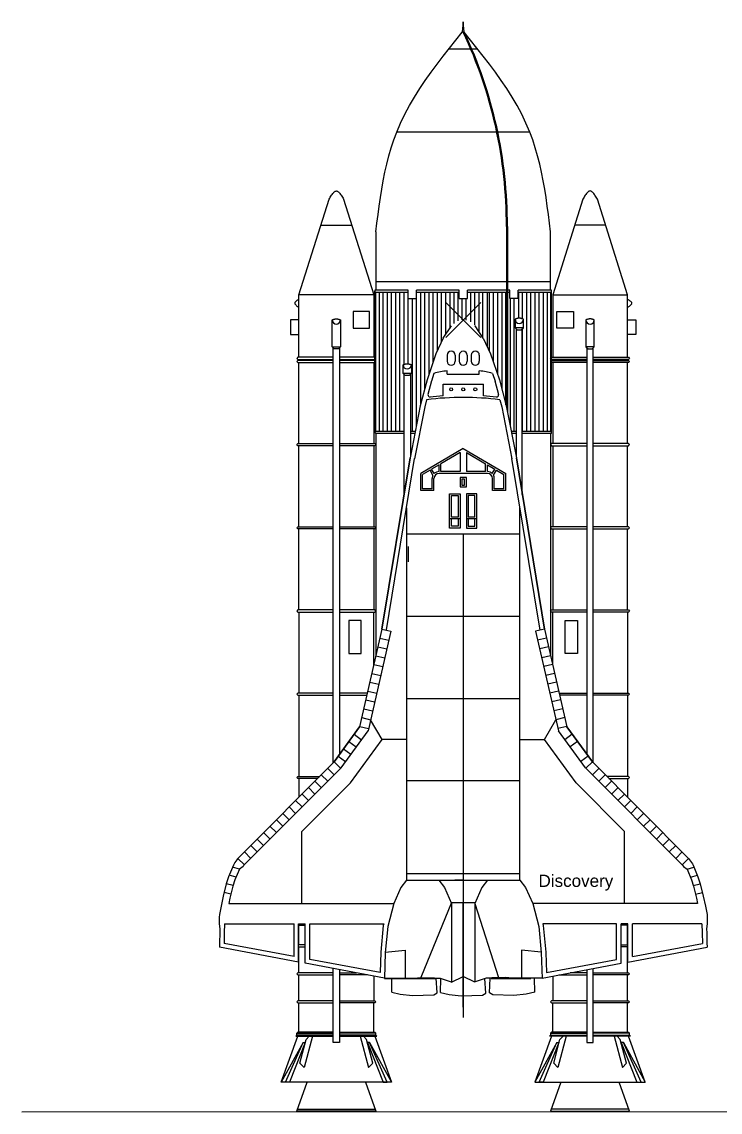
# Model space of a CAD drawing. Extents: x 5596.6 to 5670.8, y 13498 to 13560.2.
# Drawn here: x 5596.6 to 5636.5, y 13498 to 13560.2 of the extents above; entities that cross this region are included whole.
import ezdxf

# ---------------------------------------------------------------- set-up
doc = ezdxf.new("R2010")
doc.units = 0
doc.header["$PDMODE"] = 3
doc.layers.get('0').update_dxf_attribs({"linetype": 'CONTINUOUS'})
doc.layers.add('LAYER1', color=40, linetype='CONTINUOUS')
doc.styles.get("Standard").update_dxf_attribs({"font": 'Arial'})

# ---------------------------------------------------------------- blocks, each defined once
blk = doc.blocks.new('TRASBORDADOR_PLANTA')
at = {"layer": 'LAYER1', "color": 7, "linetype": 'Continuous'}
for p, q in [((-80.999, 79.767), (-80.999, 69.618)), ((-80.942, 79.555), (-80.942, 69.325)), ((-88.186, 76.528), (-80.999, 76.528)), ((-80.942, 76.528), (-78.565, 76.528)), ((-86.408, 76.056), (-88.243, 76.056)), ((-86.408, 75.584), (-86.408, 76.056)), ((-83.607, 76.056), (-85.945, 76.056)), ((-85.945, 75.584), (-85.945, 76.056)), ((-83.607, 75.584), (-83.607, 76.056)), ((-80.999, 76.056), (-83.144, 76.056)), ((-83.144, 75.584), (-83.144, 76.056)), ((-80.806, 76.056), (-80.942, 76.056)), ((-80.806, 75.584), (-80.806, 76.056)), ((-78.508, 76.056), (-80.343, 76.056)), ((-80.343, 75.584), (-80.343, 76.056)), ((-78.508, 68.153), (-78.508, 76.056)), ((-86.408, 75.584), (-85.945, 75.584)), ((-83.607, 75.584), (-83.144, 75.584)), ((-80.343, 75.584), (-80.806, 75.584)), ((-84.477, 73.41, 0.133), (-84.024, 74.092, 0.121)), ((-82.274, 73.41, 0.133), (-82.727, 74.092, 0.121)), ((-82.664, 73.983, -0.008), (-82.664, 73.983, -0.008)), ((-84.477, 73.41, 0.133), (-84.878, 72.549, 0.233)), ((-84.477, 73.41, 0.133), (-84.878, 72.549, 0.233)), ((-82.274, 73.41, 0.133), (-81.873, 72.549, 0.233)), ((-82.274, 73.41, 0.133), (-81.873, 72.549, 0.233)), ((-84.878, 72.549, 0.233), (-85.366, 71.115, 0.369)), ((-84.878, 72.549, 0.233), (-85.366, 71.115, 0.369)), ((-84.262, 72.468), (-84.262, 72.139)), ((-83.818, 72.468), (-83.818, 72.139)), ((-83.598, 72.468), (-83.598, 72.139)), ((-83.153, 72.468), (-83.153, 72.139)), ((-82.933, 72.468), (-82.933, 72.139)), ((-82.489, 72.468), (-82.489, 72.139)), ((-81.873, 72.549, 0.233), (-81.385, 71.115, 0.369)), ((-81.873, 72.549, 0.233), (-81.385, 71.115, 0.369)), ((-84.262, 71.432), (-84.262, 71.601)), ((-82.489, 71.432), (-82.489, 71.601)), ((-85.366, 71.115, 0.369), (-85.739, 69.682, 0.465)), ((-85.366, 71.115, 0.369), (-85.739, 69.682, 0.465)), ((-85.124, 71.052, 0.369), (-85.32, 70.297, 0.42)), ((-84.986, 71.456, 0.329), (-85.129, 71.035, 0.369)), ((-84.262, 71.432), (-82.489, 71.432)), ((-81.765, 71.456, 0.329), (-81.622, 71.035, 0.369)), ((-81.627, 71.052, 0.369), (-81.431, 70.297, 0.42)), ((-81.385, 71.115, 0.369), (-81.012, 69.682, 0.465)), ((-81.385, 71.115, 0.369), (-81.012, 69.682, 0.465)), ((-84.485, 70.864), (-82.266, 70.864)), ((-84.485, 70.23), (-84.485, 70.864)), ((-82.266, 70.23), (-82.266, 70.864)), ((-85.739, 69.682, 0.465), (-86.301, 66.814, 0.619)), ((-85.739, 69.682, 0.465), (-86.301, 66.814, 0.619)), ((-85.393, 70.017, 0.438), (-85.495, 69.626, 0.465)), ((-81.358, 70.017, 0.438), (-81.256, 69.626, 0.465)), ((-81.012, 69.682, 0.465), (-80.45, 66.814, 0.619)), ((-81.012, 69.682, 0.465), (-80.45, 66.814, 0.619)), ((-85.495, 69.626, 0.466), (-86.055, 66.766, 0.619)), ((-81.256, 69.626, 0.466), (-80.696, 66.766, 0.619)), ((-83.376, 67.323), (-85.719, 65.96)), ((-83.376, 67.323), (-81.032, 65.96)), ((-86.301, 66.814, 0.616), (-87.849, 57.379, 1.059)), ((-87.849, 57.379, 1.059), (-86.301, 66.814, 0.616)), ((-87.602, 57.339, 1.059), (-86.054, 66.773, 0.616)), ((-83.547, 67.108), (-84.605, 66.492)), ((-83.547, 67.108), (-83.547, 66.06)), ((-83.204, 67.108), (-82.146, 66.492)), ((-83.204, 67.108), (-83.204, 66.06)), ((-79.146, 57.323, 1.06), (-80.697, 66.773, 0.616)), ((-80.45, 66.814, 0.616), (-78.902, 57.379, 1.059)), ((-78.902, 57.379, 1.059), (-80.45, 66.814, 0.616)), ((-85.205, 66.143), (-85.619, 65.902)), ((-85.041, 65.861), (-85.205, 66.143)), ((-84.705, 66.434), (-85.118, 66.193)), ((-84.975, 65.948), (-85.118, 66.193)), ((-84.705, 66.06), (-84.705, 66.434)), ((-84.605, 66.06), (-84.605, 66.492)), ((-82.146, 66.06), (-82.146, 66.492)), ((-82.046, 66.434), (-81.633, 66.193)), ((-82.046, 66.06), (-82.046, 66.434)), ((-81.776, 65.948), (-81.633, 66.193)), ((-81.71, 65.861), (-81.546, 66.143)), ((-81.546, 66.143), (-81.132, 65.902)), ((-85.719, 65.013, 0.001), (-85.719, 65.96, 0.001)), ((-85.619, 65.113, 0.001), (-85.619, 65.902, 0.001)), ((-85.087, 65.113, 0.001), (-85.087, 65.677, 0.001)), ((-84.987, 65.013, 0.001), (-84.987, 65.677, 0.001)), ((-82.046, 65.96), (-84.705, 65.96)), ((-83.547, 66.06), (-84.605, 66.06)), ((-82.146, 66.06), (-83.204, 66.06)), ((-81.764, 65.013, 0.001), (-81.764, 65.677, 0.001)), ((-81.664, 65.113, 0.001), (-81.664, 65.677, 0.001)), ((-81.132, 65.113, 0.001), (-81.132, 65.902, 0.001)), ((-81.032, 65.013, 0.001), (-81.032, 65.96, 0.001)), ((-84.987, 65.013), (-85.719, 65.013)), ((-85.087, 65.113), (-85.619, 65.113)), ((-81.032, 65.013), (-81.764, 65.013)), ((-81.132, 65.113), (-81.664, 65.113)), ((-83.547, 63.447), (-84.123, 63.447)), ((-83.647, 63.547), (-84.023, 63.547)), ((-82.628, 63.447), (-83.204, 63.447)), ((-82.728, 63.547), (-83.104, 63.547)), ((-86.415, 61.939, -3.068), (-86.415, 61.079, -3.068)), ((-87.849, 57.379, 1.059), (-89.082, 51.991, 1.271)), ((-87.362, 57.268, 1.059), (-88.618, 51.779, 1.275)), ((-79.389, 57.268, 1.059), (-78.133, 51.779, 1.275)), ((-78.902, 57.379, 1.059), (-77.669, 51.991, 1.271)), ((-89.082, 51.991, 1.271), (-90.487, 50.067, 1.234)), ((-90.487, 50.067, 1.234), (-89.082, 51.991, 1.271)), ((-90.106, 49.741, 1.234), (-88.618, 51.779, 1.273)), ((-76.645, 49.741, 1.234), (-78.133, 51.779, 1.273)), ((-77.669, 51.991, 1.271), (-76.264, 50.067, 1.234)), ((-76.264, 50.067, 1.234), (-77.669, 51.991, 1.271)), ((-90.487, 50.067, 1.234), (-95.804, 44.733, 0.941)), ((-95.804, 44.733, 0.941), (-90.487, 50.067, 1.234)), ((-76.264, 50.067, 1.234), (-70.947, 44.733, 0.941)), ((-70.947, 44.733, 0.941), (-76.264, 50.067, 1.234)), ((-95.45, 44.38, 0.941), (-90.106, 49.741, 1.236)), ((-71.301, 44.38, 0.941), (-76.645, 49.741, 1.236)), ((-95.993, 44.446, 0.923), (-96.036, 44.374, 0.921)), ((-95.95, 44.532, 0.932), (-95.993, 44.446, 0.923)), ((-95.89, 44.604, 0.938), (-95.95, 44.532, 0.932)), ((-95.836, 44.676, 0.941), (-95.89, 44.604, 0.938)), ((-95.804, 44.733, 0.941), (-95.836, 44.676, 0.941)), ((-70.947, 44.733, 0.941), (-70.916, 44.676, 0.941)), ((-70.916, 44.676, 0.941), (-70.861, 44.604, 0.938)), ((-70.861, 44.604, 0.938), (-70.801, 44.532, 0.932)), ((-70.801, 44.532, 0.932), (-70.758, 44.446, 0.923)), ((-70.758, 44.446, 0.923), (-70.715, 44.374, 0.921)), ((-96.036, 44.374, 0.921), (-96.303, 43.744, 0.889)), ((-96.036, 44.374, 0.921), (-96.303, 43.744, 0.889)), ((-95.701, 44.157, 0.913), (-95.948, 43.572, 0.884)), ((-95.503, 44.309, 0.932), (-95.701, 44.157, 0.913)), ((-95.45, 44.38, 0.941), (-95.503, 44.309, 0.932)), ((-71.301, 44.38, 0.941), (-71.248, 44.309, 0.932)), ((-71.248, 44.309, 0.932), (-71.05, 44.157, 0.913)), ((-71.05, 44.157, 0.913), (-70.803, 43.572, 0.884)), ((-70.715, 44.374, 0.921), (-70.448, 43.744, 0.889)), ((-70.715, 44.374, 0.921), (-70.448, 43.744, 0.889)), ((-96.423, 43.356, 0.866), (-96.595, 42.668, 0.86)), ((-96.423, 43.356, 0.866), (-96.595, 42.668, 0.86)), ((-96.423, 43.356, 0.866), (-96.595, 42.668, 0.823)), ((-96.303, 43.744, 0.889), (-96.423, 43.356, 0.866)), ((-96.303, 43.744, 0.889), (-96.423, 43.356, 0.866)), ((-95.948, 43.572, 0.884), (-96.057, 43.221, 0.863)), ((-83.376, 43.554, -4.674), (-83.834, 43.554, -4.654)), ((-83.376, 43.554, -4.674), (-82.917, 43.554, -4.654)), ((-83.155, 43.554, -4.677), (-81.884, 43.554, -4.416)), ((-82.917, 43.554, -4.654), (-82.401, 43.554, -4.56)), ((-82.401, 43.554, -4.56), (-81.884, 43.554, -4.416)), ((-81.884, 43.554, -4.416), (-81.397, 43.554, -4.21)), ((-81.884, 43.554, -4.416), (-81.738, 43.554, -4.359)), ((-81.738, 43.554, -4.359), (-81.606, 43.554, -4.301)), ((-81.606, 43.554, -4.301), (-81.506, 43.554, -4.253)), ((-81.506, 43.554, -4.253), (-81.397, 43.554, -4.21)), ((-81.397, 43.554, -4.21), (-80.967, 43.554, -3.957)), ((-81.397, 43.554, -4.21), (-81.193, 43.554, -4.089)), ((-81.193, 43.554, -4.089), (-80.967, 43.557, -3.957)), ((-80.967, 43.557, -3.957), (-80.732, 43.554, -3.76)), ((-80.967, 43.554, -3.957), (-80.537, 43.554, -3.559)), ((-80.732, 43.554, -3.76), (-80.537, 43.554, -3.559)), ((-80.537, 43.554, -3.559), (-80.393, 43.554, -3.335)), ((-80.537, 43.554, -3.559), (-80.45, 43.554, -3.438)), ((-80.45, 43.554, -3.438), (-80.393, 43.554, -3.335)), ((-70.803, 43.572, 0.884), (-70.694, 43.221, 0.863)), ((-70.448, 43.744, 0.889), (-70.328, 43.356, 0.866)), ((-70.448, 43.744, 0.889), (-70.328, 43.356, 0.866)), ((-70.328, 43.356, 0.866), (-70.156, 42.668, 0.86)), ((-70.328, 43.356, 0.866), (-70.156, 42.668, 0.86)), ((-70.328, 43.356, 0.866), (-70.156, 42.668, 0.823)), ((-96.595, 42.668, 0.823), (-96.71, 42.123, 0.746)), ((-96.595, 42.668, 0.86), (-96.595, 42.668, 0.823)), ((-96.057, 43.221, 0.863), (-96.224, 42.556, 0.822)), ((-70.694, 43.221, 0.863), (-70.527, 42.556, 0.822)), ((-70.156, 42.668, 0.86), (-70.156, 42.668, 0.823)), ((-70.156, 42.668, 0.823), (-70.041, 42.123, 0.746)), ((-96.71, 42.123, 0.746), (-96.802, 41.665, 0.703)), ((-96.224, 42.556, 0.822), (-96.283, 42.272, 0.781)), ((-96.283, 42.272, 0.774), (-87.204, 42.272, 0.774)), ((-83.376, 36.554, -12.646), (-83.376, 42.318, -6.882)), ((-83.376, 36.554, -12.646), (-83.376, 42.318, -6.882)), ((-70.468, 42.272, 0.774), (-79.547, 42.272, 0.774)), ((-70.527, 42.556, 0.822), (-70.468, 42.272, 0.781)), ((-70.041, 42.123, 0.746), (-69.949, 41.665, 0.703)), ((-96.802, 41.665, 0.703), (-96.811, 41.521, 0.717)), ((-96.811, 41.521, 0.717), (-96.811, 41.378, 0.731)), ((-69.949, 41.665, 0.703), (-69.941, 41.521, 0.717)), ((-69.941, 41.521, 0.717), (-69.941, 41.378, 0.731)), ((-96.811, 41.378, 0.731), (-96.811, 41.148, 0.774)), ((-96.811, 41.148, 0.774), (-96.779, 40.876, 1.038)), ((-96.779, 40.876, 1.038), (-96.788, 40.661, 1.027)), ((-96.52, 41.148, 0.519), (-96.538, 40.651, 1.027)), ((-96.52, 41.148, 0.774), (-92.694, 41.148, 0.774)), ((-92.694, 39.345, 0.959), (-92.694, 41.148, 0.774)), ((-92.444, 41.148, 0.774), (-92.072, 41.148, 0.774)), ((-92.444, 39.044, 0.989), (-92.444, 41.148, 0.774)), ((-92.072, 38.974, 0.996), (-92.072, 41.148, 0.774)), ((-91.822, 41.148, 0.774), (-87.752, 41.148, 0.774)), ((-91.822, 39.182, 0.975), (-91.822, 41.148, 0.774)), ((-87.778, 41.049, -3.624), (-87.921, 39.587, -3.642)), ((-87.752, 41.148, -3.622), (-87.778, 41.049, -3.625)), ((-78.999, 41.148, -3.622), (-78.973, 41.049, -3.625)), ((-74.929, 41.148, 0.774), (-78.999, 41.148, 0.774)), ((-78.973, 41.049, -3.624), (-78.831, 39.596, -3.642)), ((-74.929, 39.182, 0.975), (-74.929, 41.148, 0.774)), ((-74.308, 41.148, 0.774), (-74.679, 41.148, 0.774)), ((-74.679, 38.974, 0.996), (-74.679, 41.148, 0.774)), ((-74.308, 39.044, 0.989), (-74.308, 41.148, 0.774)), ((-70.231, 41.148, 0.774), (-74.058, 41.148, 0.774)), ((-74.058, 39.345, 0.959), (-74.058, 41.148, 0.774)), ((-70.231, 41.148, 0.519), (-70.213, 40.651, 1.027)), ((-69.941, 41.148, 0.774), (-69.972, 40.876, 1.038)), ((-69.972, 40.876, 1.038), (-69.963, 40.661, 1.027)), ((-69.941, 41.378, 0.731), (-69.941, 41.148, 0.774)), ((-96.788, 40.661, 1.027), (-96.793, 40.096, 0.978)), ((-96.538, 40.658, 1.027), (-96.544, 40.064, 0.975)), ((-70.213, 40.658, 1.027), (-70.207, 40.064, 0.975)), ((-69.963, 40.661, 1.027), (-69.958, 40.096, 0.978)), ((-96.802, 39.858, 0.955), (-96.805, 39.858, 0.941)), ((-96.793, 40.096, 0.978), (-96.802, 39.858, 0.955)), ((-92.444, 39.044, 0.991), (-96.802, 39.858, 0.955)), ((-92.694, 39.345, 0.989), (-96.544, 40.064, 0.957)), ((-83.376, 39.672, 2.01), (-83.376, 38.817, 1.916)), ((-83.376, 39.672, 2.01), (-83.376, 38.817, 1.916)), ((-74.308, 39.044, 0.991), (-69.949, 39.858, 0.955)), ((-74.058, 39.345, 0.989), (-70.207, 40.064, 0.957)), ((-69.958, 40.096, 0.978), (-69.949, 39.858, 0.955)), ((-69.949, 39.858, 0.955), (-69.946, 39.858, 0.941)), ((-87.955, 38.46, 1.028), (-91.822, 39.182, 0.996)), ((-87.921, 39.587, -3.642), (-87.955, 38.46, -3.646)), ((-78.83, 39.579, -3.642), (-78.796, 38.46, -3.646)), ((-78.796, 38.46, 1.028), (-74.929, 39.182, 0.996)), ((-87.714, 38.16, 1.031), (-92.072, 38.974, 0.994)), ((-83.376, 39.028, -4.773), (-83.376, 38.413, -4.399)), ((-83.376, 39.028, -4.773), (-83.376, 38.413, -4.399)), ((-83.376, 39.028, -4.773), (-83.376, 38.413, -4.399)), ((-79.037, 38.16, 1.031), (-74.679, 38.974, 0.994)), ((-87.508, 38.137, -4.445), (-87.706, 38.137, -3.929)), ((-87.706, 38.137, -3.929), (-87.508, 38.137, -4.445)), ((-87.668, 38.137, -3.444), (-87.568, 38.137, -3.212)), ((-87.568, 38.137, -3.212), (-87.668, 38.137, -3.444)), ((-87.568, 38.137, -3.212), (-87.471, 38.137, -3.045)), ((-87.471, 38.137, -3.045), (-87.568, 38.137, -3.212)), ((-87.098, 38.137, -4.973), (-87.508, 38.137, -4.445)), ((-87.508, 38.137, -4.445), (-87.098, 38.137, -4.973)), ((-87.471, 38.137, -3.045), (-86.811, 38.137, -2.274)), ((-86.811, 38.137, -2.274), (-87.471, 38.137, -3.045)), ((-86.67, 38.137, -5.391), (-87.098, 38.137, -4.973)), ((-87.098, 38.137, -4.973), (-86.67, 38.137, -5.391)), ((-86.166, 38.137, -5.71), (-86.67, 38.137, -5.391)), ((-86.67, 38.137, -5.391), (-86.166, 38.137, -5.71)), ((-86.257, 38.133, -1.073), (-85.702, 38.194, -1.615)), ((-85.882, 38.137, -5.79), (-86.166, 38.137, -5.71)), ((-86.166, 38.137, -5.71), (-85.882, 38.137, -5.79)), ((-85.589, 38.137, -5.787), (-85.882, 38.137, -5.79)), ((-85.882, 38.137, -5.79), (-85.589, 38.137, -5.787)), ((-85.702, 38.194, -1.615), (-84.949, 38.182, -1.813)), ((-85.262, 38.137, -5.701), (-85.589, 38.137, -5.787)), ((-85.589, 38.137, -5.787), (-85.262, 38.137, -5.701)), ((-84.921, 38.137, -5.549), (-85.262, 38.137, -5.701)), ((-85.262, 38.137, -5.701), (-84.921, 38.137, -5.549)), ((-81.83, 38.137, -5.549), (-81.489, 38.137, -5.701)), ((-81.489, 38.137, -5.701), (-81.83, 38.137, -5.549)), ((-81.049, 38.194, -1.615), (-81.802, 38.182, -1.813)), ((-81.489, 38.137, -5.701), (-81.162, 38.137, -5.787)), ((-81.162, 38.137, -5.787), (-81.489, 38.137, -5.701)), ((-81.162, 38.137, -5.787), (-80.869, 38.137, -5.79)), ((-80.869, 38.137, -5.79), (-81.162, 38.137, -5.787)), ((-80.494, 38.133, -1.073), (-81.049, 38.194, -1.615)), ((-80.869, 38.137, -5.79), (-80.585, 38.137, -5.71)), ((-80.585, 38.137, -5.71), (-80.869, 38.137, -5.79)), ((-80.585, 38.137, -5.71), (-80.081, 38.137, -5.391)), ((-80.081, 38.137, -5.391), (-80.585, 38.137, -5.71)), ((-80.081, 38.137, -5.391), (-79.653, 38.137, -4.973)), ((-79.653, 38.137, -4.973), (-80.081, 38.137, -5.391))]:
    blk.add_line(p, q, dxfattribs=at)
at = {"layer": 'LAYER1', "color": 7, "linetype": 'Continuous', "flags": 128}
for points in [[(-83.318, 90.258), (-83.376, 90.83), (-83.433, 90.258)], [(-88.186, 79.262), (-88.127, 79.736), (-88.067, 80.209), (-88.004, 80.68), (-87.936, 81.15), (-87.862, 81.617), (-87.781, 82.081), (-87.689, 82.541), (-87.587, 82.996), (-87.473, 83.447), (-87.345, 83.891), (-87.201, 84.329), (-87.04, 84.76), (-86.829, 85.256), (-86.595, 85.741), (-86.339, 86.218), (-86.064, 86.687), (-85.773, 87.149), (-85.466, 87.604), (-85.146, 88.054), (-84.816, 88.5), (-84.478, 88.943), (-84.133, 89.383), (-83.784, 89.821), (-83.433, 90.258)], [(-83.318, 90.258), (-83.433, 90.258)], [(-78.565, 79.262), (-78.624, 79.736), (-78.684, 80.209), (-78.747, 80.68), (-78.815, 81.15), (-78.889, 81.617), (-78.97, 82.081), (-79.061, 82.541), (-79.164, 82.996), (-79.278, 83.447), (-79.406, 83.891), (-79.55, 84.329), (-79.71, 84.76), (-79.921, 85.256), (-80.156, 85.741), (-80.412, 86.218), (-80.687, 86.687), (-80.978, 87.149), (-81.285, 87.604), (-81.604, 88.054), (-81.934, 88.5), (-82.273, 88.943), (-82.618, 89.383), (-82.967, 89.821), (-83.318, 90.258)], [(-84.177, 89.342), (-82.574, 89.342)], [(-81.529, 84.76), (-87.04, 84.76)], [(-79.71, 84.76), (-81.471, 84.76)], [(-90.763, 81.057), (-90.73, 81.114), (-90.696, 81.17), (-90.663, 81.225), (-90.63, 81.277), (-90.596, 81.327), (-90.563, 81.372), (-90.529, 81.412), (-90.496, 81.447), (-90.463, 81.475), (-90.429, 81.497), (-90.396, 81.51), (-90.362, 81.515), (-90.329, 81.51), (-90.296, 81.497), (-90.262, 81.475), (-90.229, 81.447), (-90.195, 81.412), (-90.162, 81.372), (-90.128, 81.327), (-90.095, 81.277), (-90.062, 81.225), (-90.028, 81.17), (-89.995, 81.114), (-89.962, 81.057)], [(-75.988, 81.057), (-76.021, 81.114), (-76.055, 81.17), (-76.088, 81.225), (-76.121, 81.277), (-76.155, 81.327), (-76.188, 81.372), (-76.222, 81.412), (-76.255, 81.447), (-76.288, 81.475), (-76.322, 81.497), (-76.355, 81.51), (-76.389, 81.515), (-76.422, 81.51), (-76.455, 81.497), (-76.489, 81.475), (-76.522, 81.447), (-76.556, 81.412), (-76.589, 81.372), (-76.623, 81.327), (-76.656, 81.277), (-76.689, 81.225), (-76.723, 81.17), (-76.756, 81.114), (-76.79, 81.057)], [(-92.424, 75.788), (-90.763, 81.057)], [(-89.962, 81.057), (-88.301, 75.788)], [(-76.79, 81.057), (-78.45, 75.788)], [(-74.327, 75.788), (-75.988, 81.057)], [(-91.221, 79.625), (-89.503, 79.625)], [(-75.53, 79.625), (-77.248, 79.625)], [(-88.186, 79.262), (-88.186, 76.056)], [(-78.565, 76.056), (-78.565, 79.262)], [(-88.301, 75.788), (-92.424, 75.788)], [(-92.424, 72.352), (-92.424, 75.788)], [(-88.301, 75.788), (-88.301, 72.352)], [(-88.243, 76.056), (-88.243, 75.941), (-86.408, 75.941)], [(-88.243, 68.21), (-88.243, 75.998)], [(-88.186, 68.267), (-88.186, 75.941)], [(-88.014, 75.941), (-88.014, 68.267)], [(-87.785, 68.267), (-87.785, 75.941)], [(-87.556, 75.941), (-87.556, 68.267)], [(-87.327, 68.267), (-87.327, 75.941)], [(-87.098, 75.941), (-87.098, 68.267)], [(-86.869, 68.267), (-86.869, 75.941)], [(-86.64, 75.941), (-86.64, 71.959)], [(-86.411, 71.995), (-86.411, 75.941)], [(-85.945, 75.941), (-83.607, 75.941)], [(-85.723, 75.941), (-85.723, 69.743)], [(-85.494, 70.621), (-85.494, 75.941)], [(-85.265, 75.941), (-85.265, 71.41)], [(-85.036, 72.085), (-85.036, 75.941)], [(-84.807, 75.941), (-84.807, 72.702)], [(-84.578, 73.193), (-84.578, 75.941)], [(-84.349, 75.941), (-84.349, 73.603)], [(-84.119, 75.941), (-84.119, 73.948)], [(-83.89, 75.941), (-83.89, 74.222)], [(-83.662, 74.358), (-83.662, 75.941)], [(-83.144, 75.941), (-80.999, 75.941)], [(-82.974, 75.941), (-82.974, 74.3)], [(-82.745, 74.114), (-82.745, 75.941)], [(-82.516, 75.941), (-82.516, 73.774)], [(-82.287, 73.43), (-82.287, 75.941)], [(-82.058, 75.941), (-82.058, 72.947)], [(-81.944, 75.941), (-81.944, 72.701)], [(-81.715, 72.084), (-81.715, 75.941)], [(-81.486, 75.941), (-81.486, 71.41)], [(-81.257, 75.941), (-81.257, 70.621)], [(-81.027, 69.741), (-81.027, 75.941)], [(-80.942, 75.941), (-80.806, 75.941)], [(-80.343, 75.941), (-78.508, 75.941)], [(-80.34, 75.941), (-80.34, 74.506)], [(-80.111, 74.47), (-80.111, 75.941)], [(-79.882, 75.941), (-79.882, 68.267)], [(-79.653, 68.267), (-79.653, 75.941)], [(-79.424, 75.941), (-79.424, 68.267)], [(-79.195, 68.267), (-79.195, 75.941)], [(-78.966, 75.941), (-78.966, 68.267)], [(-78.737, 68.267), (-78.737, 75.941)], [(-78.565, 75.941), (-78.565, 68.267)], [(-78.45, 75.788), (-74.327, 75.788)], [(-78.45, 75.788), (-78.45, 72.352)], [(-74.327, 72.352), (-74.327, 75.788)], [(-92.424, 75.559), (-92.452, 75.54), (-92.481, 75.521), (-92.508, 75.502), (-92.534, 75.483), (-92.559, 75.464), (-92.582, 75.444), (-92.602, 75.425), (-92.619, 75.406), (-92.634, 75.387), (-92.644, 75.368), (-92.651, 75.349), (-92.653, 75.33), (-92.651, 75.311), (-92.644, 75.292), (-92.634, 75.272), (-92.619, 75.254), (-92.602, 75.234), (-92.582, 75.215), (-92.559, 75.196), (-92.534, 75.177), (-92.508, 75.158), (-92.481, 75.139), (-92.452, 75.12), (-92.424, 75.101)], [(-88.244, 72.352), (-88.244, 75.158)], [(-86.182, 75.584), (-86.182, 68.267)], [(-85.952, 68.593), (-85.952, 75.584)], [(-83.434, 74.412), (-83.434, 75.584)], [(-83.206, 74.395), (-83.206, 75.584)], [(-80.798, 75.584), (-80.798, 68.591)], [(-80.569, 68.267), (-80.569, 75.584)], [(-74.327, 75.559), (-74.299, 75.54), (-74.271, 75.521), (-74.243, 75.502), (-74.217, 75.483), (-74.192, 75.464), (-74.17, 75.444), (-74.149, 75.425), (-74.132, 75.406), (-74.117, 75.387), (-74.107, 75.368), (-74.1, 75.349), (-74.098, 75.33), (-74.1, 75.311), (-74.107, 75.292), (-74.117, 75.272), (-74.132, 75.254), (-74.149, 75.234), (-74.17, 75.215), (-74.192, 75.196), (-74.217, 75.177), (-74.243, 75.158), (-74.271, 75.139), (-74.299, 75.12), (-74.327, 75.101)], [(-90.591, 74.414), (-90.572, 74.421), (-90.553, 74.428), (-90.534, 74.434), (-90.515, 74.441), (-90.496, 74.447), (-90.477, 74.453), (-90.458, 74.458), (-90.439, 74.462), (-90.419, 74.466), (-90.401, 74.469), (-90.381, 74.47), (-90.362, 74.471), (-90.343, 74.47), (-90.324, 74.469), (-90.305, 74.466), (-90.286, 74.462), (-90.267, 74.458), (-90.248, 74.453), (-90.229, 74.447), (-90.21, 74.441), (-90.19, 74.434), (-90.171, 74.428), (-90.152, 74.421), (-90.133, 74.414)], [(-88.53, 74.872), (-89.446, 74.872), (-89.446, 73.955), (-88.53, 73.955), (-88.53, 74.872)], [(-80.063, 74.452), (-80.083, 74.459), (-80.102, 74.466), (-80.121, 74.473), (-80.14, 74.48), (-80.159, 74.486), (-80.178, 74.492), (-80.197, 74.497), (-80.216, 74.501), (-80.235, 74.505), (-80.254, 74.507), (-80.273, 74.509), (-80.292, 74.509), (-80.312, 74.509), (-80.331, 74.507), (-80.35, 74.505), (-80.369, 74.501), (-80.388, 74.497), (-80.407, 74.492), (-80.426, 74.486), (-80.445, 74.48), (-80.464, 74.473), (-80.484, 74.466), (-80.502, 74.459), (-80.522, 74.452)], [(-78.221, 74.872), (-77.305, 74.872), (-77.305, 73.955), (-78.221, 73.955), (-78.221, 74.872)], [(-76.16, 74.414), (-76.179, 74.421), (-76.198, 74.428), (-76.217, 74.434), (-76.236, 74.441), (-76.255, 74.447), (-76.274, 74.453), (-76.293, 74.458), (-76.312, 74.462), (-76.332, 74.466), (-76.35, 74.469), (-76.37, 74.47), (-76.389, 74.471), (-76.408, 74.47), (-76.427, 74.469), (-76.446, 74.466), (-76.465, 74.462), (-76.484, 74.458), (-76.503, 74.453), (-76.522, 74.447), (-76.541, 74.441), (-76.561, 74.434), (-76.58, 74.428), (-76.599, 74.421), (-76.618, 74.414)], [(-92.424, 74.414), (-92.882, 74.414), (-92.882, 73.612), (-92.424, 73.612)], [(-90.133, 72.925), (-90.248, 72.81), (-90.477, 72.81), (-90.591, 72.925), (-90.591, 74.414)], [(-90.133, 74.414), (-90.133, 72.925)], [(-80.522, 74.452), (-80.522, 73.981)], [(-80.522, 73.981), (-80.407, 73.866), (-80.178, 73.866), (-80.063, 73.981), (-80.063, 74.452)], [(-80.063, 73.981), (-80.522, 73.981)], [(-80.464, 73.923), (-80.464, 66.884)], [(-80.121, 64.805), (-80.121, 73.923)], [(-80.111, 68.267), (-80.111, 73.933)], [(-76.618, 74.414), (-76.618, 72.925)], [(-76.618, 72.925), (-76.503, 72.81), (-76.274, 72.81), (-76.16, 72.925), (-76.16, 74.414)], [(-74.327, 74.414), (-73.869, 74.414), (-73.869, 73.612), (-74.327, 73.612)], [(-90.591, 72.925), (-90.133, 72.925)], [(-90.534, 57.978), (-90.534, 72.867)], [(-90.19, 72.867), (-90.19, 57.978)], [(-76.16, 72.925), (-76.618, 72.925)], [(-76.561, 72.867), (-76.561, 57.978)], [(-76.217, 57.978), (-76.217, 72.867)], [(-90.534, 72.352), (-92.481, 72.352), (-92.538, 72.295), (-92.481, 72.237), (-90.534, 72.237)], [(-90.534, 72.18), (-92.481, 72.18), (-92.538, 72.123), (-92.481, 72.065), (-90.534, 72.065)], [(-90.19, 72.237), (-88.244, 72.237), (-88.186, 72.295), (-88.244, 72.352), (-90.19, 72.352)], [(-90.19, 72.065), (-88.244, 72.065), (-88.186, 72.123), (-88.244, 72.18), (-90.19, 72.18)], [(-76.561, 72.237), (-78.508, 72.237), (-78.565, 72.295), (-78.508, 72.352), (-76.561, 72.352)], [(-76.561, 72.065), (-78.508, 72.065), (-78.565, 72.123), (-78.508, 72.18), (-76.561, 72.18)], [(-76.217, 72.352), (-74.27, 72.352), (-74.213, 72.295), (-74.27, 72.237), (-76.217, 72.237)], [(-76.217, 72.18), (-74.27, 72.18), (-74.213, 72.123), (-74.27, 72.065), (-76.217, 72.065)], [(-92.424, 67.599), (-92.424, 72.065)], [(-88.301, 72.065), (-88.301, 67.599)], [(-86.688, 71.941), (-86.668, 71.948), (-86.649, 71.955), (-86.63, 71.962), (-86.611, 71.969), (-86.592, 71.975), (-86.573, 71.98), (-86.554, 71.986), (-86.535, 71.99), (-86.516, 71.994), (-86.497, 71.996), (-86.478, 71.998), (-86.459, 71.998), (-86.439, 71.998), (-86.421, 71.996), (-86.401, 71.994), (-86.382, 71.99), (-86.363, 71.986), (-86.344, 71.98), (-86.325, 71.975), (-86.306, 71.969), (-86.287, 71.962), (-86.267, 71.955), (-86.249, 71.948), (-86.229, 71.941)], [(-86.229, 71.47), (-86.344, 71.355), (-86.573, 71.355), (-86.688, 71.47), (-86.688, 71.941)], [(-86.688, 71.47), (-86.229, 71.47)], [(-86.229, 71.941), (-86.229, 71.47)], [(-78.45, 72.065), (-78.45, 67.599)], [(-74.327, 67.599), (-74.327, 72.065)], [(-86.64, 71.421), (-86.64, 68.267)], [(-86.63, 64.805), (-86.63, 71.412)], [(-86.287, 71.412), (-86.287, 66.884)], [(-86.63, 68.267), (-88.243, 68.267)], [(-86.63, 68.153), (-88.186, 68.153), (-88.243, 68.21), (-88.186, 68.267)], [(-88.186, 68.153), (-88.186, 55.907)], [(-86.016, 68.267), (-86.287, 68.267)], [(-86.039, 68.153), (-86.287, 68.153)], [(-80.464, 68.267), (-80.735, 68.267)], [(-80.464, 68.153), (-80.712, 68.153)], [(-78.508, 68.267), (-80.121, 68.267)], [(-78.508, 68.153), (-80.121, 68.153)], [(-78.565, 68.153), (-78.565, 55.907)], [(-90.534, 67.484), (-92.481, 67.484), (-92.538, 67.542), (-92.481, 67.599), (-90.534, 67.599)], [(-92.424, 63.017), (-92.424, 67.484)], [(-90.19, 67.599), (-88.244, 67.599), (-88.186, 67.542), (-88.244, 67.484), (-90.19, 67.484)], [(-88.301, 67.484), (-88.301, 63.017)], [(-76.561, 67.599), (-78.508, 67.599), (-78.565, 67.542), (-78.508, 67.484), (-76.561, 67.484)], [(-78.45, 67.484), (-78.45, 63.017)], [(-76.217, 67.484), (-74.27, 67.484), (-74.213, 67.542), (-74.27, 67.599), (-76.217, 67.599)], [(-74.327, 63.017), (-74.327, 67.484)], [(-84.023, 63.547), (-84.023, 64.733), (-83.647, 64.733), (-83.647, 63.547)], [(-82.728, 63.547), (-82.728, 64.733), (-83.104, 64.733), (-83.104, 63.547)], [(-86.499, 64.059), (-86.499, 43.554)], [(-80.252, 43.554), (-80.252, 64.059)], [(-83.647, 63.447), (-83.647, 63.043), (-84.023, 63.043), (-84.023, 63.447)], [(-83.104, 63.447), (-83.104, 63.043), (-82.728, 63.043), (-82.728, 63.447)], [(-90.534, 62.903), (-92.481, 62.903), (-92.538, 62.96), (-92.481, 63.017), (-90.534, 63.017)], [(-92.424, 58.436), (-92.424, 62.903)], [(-90.19, 63.017), (-88.244, 63.017), (-88.186, 62.96), (-88.244, 62.903), (-90.133, 62.903), (-90.19, 62.903)], [(-88.301, 62.903), (-88.301, 58.436)], [(-86.499, 62.628), (-80.252, 62.628)], [(-83.376, 62.628), (-83.376, 42.318)], [(-76.561, 63.017), (-78.508, 63.017), (-78.565, 62.96), (-78.508, 62.903), (-76.618, 62.903), (-76.561, 62.903)], [(-78.45, 62.903), (-78.45, 58.436)], [(-76.217, 62.903), (-74.27, 62.903), (-74.213, 62.96), (-74.27, 63.017), (-76.217, 63.017)], [(-74.327, 58.436), (-74.327, 62.903)], [(-90.534, 58.436), (-92.481, 58.436), (-92.538, 58.379), (-92.481, 58.321), (-90.534, 58.321)], [(-92.424, 58.321), (-92.424, 53.854)], [(-90.19, 58.321), (-88.244, 58.321), (-88.186, 58.379), (-88.244, 58.436), (-90.19, 58.436)], [(-88.301, 55.406), (-88.301, 58.321)], [(-76.561, 58.321), (-78.508, 58.321), (-78.565, 58.379), (-78.508, 58.436), (-76.561, 58.436)], [(-78.45, 55.406), (-78.45, 58.321)], [(-76.217, 58.436), (-74.27, 58.436), (-74.213, 58.379), (-74.27, 58.321), (-76.217, 58.321)], [(-74.327, 58.321), (-74.327, 53.854)], [(-90.534, 50.02), (-90.534, 57.978)], [(-90.19, 57.978), (-90.19, 50.473)], [(-88.988, 57.863), (-89.675, 57.863), (-89.675, 56.031), (-88.988, 56.031), (-88.988, 57.863)], [(-86.499, 58.098), (-80.252, 58.098)], [(-77.763, 57.863), (-77.076, 57.863), (-77.076, 56.031), (-77.763, 56.031), (-77.763, 57.863)], [(-76.561, 57.978), (-76.561, 50.473)], [(-76.217, 50.02), (-76.217, 57.978)], [(-87.849, 57.379), (-87.362, 57.268)], [(-78.902, 57.379), (-79.389, 57.268)], [(-87.961, 56.892), (-87.473, 56.78)], [(-78.79, 56.892), (-79.278, 56.78)], [(-88.184, 55.917), (-87.696, 55.806)], [(-88.072, 56.405), (-87.585, 56.293)], [(-78.679, 56.405), (-79.166, 56.293)], [(-78.567, 55.917), (-79.055, 55.806)], [(-88.295, 55.43), (-87.808, 55.318)], [(-78.456, 55.43), (-78.943, 55.318)], [(-88.407, 54.942), (-87.919, 54.831)], [(-78.344, 54.942), (-78.832, 54.831)], [(-88.518, 54.455), (-88.031, 54.343)], [(-78.233, 54.455), (-78.72, 54.343)], [(-90.534, 53.854), (-92.481, 53.854), (-92.538, 53.797), (-92.481, 53.74), (-90.534, 53.74)], [(-92.424, 53.74), (-92.424, 49.273)], [(-88.656, 53.854), (-90.19, 53.854)], [(-90.19, 53.74), (-88.682, 53.74)], [(-88.741, 53.48), (-88.254, 53.369)], [(-88.63, 53.968), (-88.142, 53.856)], [(-86.499, 53.567), (-80.252, 53.567)], [(-78.121, 53.968), (-78.609, 53.856)], [(-78.01, 53.48), (-78.497, 53.369)], [(-78.095, 53.854), (-76.561, 53.854)], [(-76.561, 53.74), (-78.069, 53.74)], [(-76.217, 53.854), (-74.27, 53.854), (-74.213, 53.797), (-74.27, 53.74), (-76.217, 53.74)], [(-74.327, 53.74), (-74.327, 49.273)], [(-88.853, 52.993), (-88.366, 52.881)], [(-77.898, 52.993), (-78.386, 52.881)], [(-88.964, 52.505), (-88.477, 52.394)], [(-87.848, 51.302), (-88.477, 52.394)], [(-78.903, 51.302), (-78.274, 52.394)], [(-77.787, 52.505), (-78.274, 52.394)], [(-89.076, 52.018), (-88.589, 51.906)], [(-77.675, 52.018), (-78.162, 51.906)], [(-92.258, 46.241), (-89.586, 48.922), (-87.848, 51.302)], [(-89.672, 51.183), (-89.268, 50.889)], [(-89.377, 51.587), (-88.973, 51.292)], [(-86.499, 51.302), (-87.848, 51.302)], [(-80.252, 51.302), (-78.903, 51.302)], [(-74.493, 46.241), (-77.165, 48.922), (-78.903, 51.302)], [(-77.374, 51.587), (-77.778, 51.292)], [(-77.079, 51.183), (-77.483, 50.889)], [(-89.967, 50.78), (-89.563, 50.485)], [(-90.487, 50.067), (-90.133, 49.714)], [(-90.262, 50.376), (-89.858, 50.081)], [(-76.489, 50.376), (-76.893, 50.081)], [(-76.264, 50.067), (-76.618, 49.714)], [(-91.393, 49.159), (-92.481, 49.159), (-92.538, 49.216), (-92.481, 49.273), (-91.279, 49.273)], [(-91.193, 49.359), (-90.839, 49.006)], [(-90.84, 49.713), (-90.486, 49.36)], [(-75.911, 49.713), (-76.265, 49.36)], [(-75.558, 49.359), (-75.912, 49.006)], [(-75.358, 49.159), (-74.27, 49.159), (-74.213, 49.216), (-74.27, 49.273), (-75.472, 49.273)], [(-92.424, 49.159), (-92.424, 48.124)], [(-91.899, 48.65), (-91.545, 48.297)], [(-91.546, 49.004), (-91.192, 48.651)], [(-86.499, 49.037), (-80.252, 49.037)], [(-75.205, 49.004), (-75.559, 48.651)], [(-74.852, 48.65), (-75.206, 48.297)], [(-74.327, 49.159), (-74.327, 48.124)], [(-92.252, 48.296), (-91.898, 47.943)], [(-74.499, 48.296), (-74.853, 47.943)], [(-92.958, 47.588), (-92.604, 47.235)], [(-92.605, 47.942), (-92.251, 47.589)], [(-74.146, 47.942), (-74.5, 47.589)], [(-73.793, 47.588), (-74.147, 47.235)], [(-93.664, 46.88), (-93.31, 46.527)], [(-93.311, 47.234), (-92.957, 46.881)], [(-73.44, 47.234), (-73.794, 46.881)], [(-73.087, 46.88), (-73.441, 46.527)], [(-94.017, 46.526), (-93.663, 46.173)], [(-72.734, 46.526), (-73.088, 46.173)], [(-94.723, 45.817), (-94.369, 45.464)], [(-94.37, 46.171), (-94.016, 45.818)], [(-92.258, 42.272), (-92.258, 46.241)], [(-74.493, 42.272), (-74.493, 46.241)], [(-72.381, 46.171), (-72.735, 45.818)], [(-72.028, 45.817), (-72.382, 45.464)], [(-95.429, 45.109), (-95.075, 44.756)], [(-95.076, 45.463), (-94.722, 45.11)], [(-71.675, 45.463), (-72.029, 45.11)], [(-71.322, 45.109), (-71.676, 44.756)], [(-95.782, 44.755), (-95.428, 44.402)], [(-70.969, 44.755), (-71.323, 44.402)], [(-95.701, 44.157), (-96.079, 44.273)], [(-86.499, 43.922), (-80.252, 43.922)], [(-71.05, 44.157), (-70.672, 44.273)], [(-96.047, 43.264), (-96.423, 43.358)], [(-95.883, 43.726), (-96.269, 43.824)], [(-86.499, 43.554), (-86.811, 43.156), (-87.204, 42.272), (-87.531, 41.005), (-87.671, 39.571), (-87.714, 38.137)], [(-86.499, 43.554), (-80.235, 43.554)], [(-84.719, 43.554), (-84.407, 43.156), (-84.015, 42.272)], [(-82.032, 43.554), (-82.344, 43.156), (-82.736, 42.272)], [(-80.252, 43.554), (-79.94, 43.156), (-79.547, 42.272), (-79.22, 41.005), (-79.08, 39.571), (-79.037, 38.137)], [(-70.868, 43.726), (-70.482, 43.824)], [(-70.704, 43.264), (-70.328, 43.358)], [(-96.168, 42.779), (-96.544, 42.873)], [(-70.583, 42.779), (-70.207, 42.873)], [(-84.015, 42.318), (-85.702, 38.194)], [(-84.015, 42.318), (-84.015, 37.942)], [(-84.015, 42.318), (-82.736, 42.318)], [(-83.376, 42.318), (-83.376, 36.495)], [(-82.736, 42.318), (-82.736, 37.942)], [(-82.736, 42.272), (-81.426, 38.188)], [(-92.444, 41.084), (-92.072, 41.084)], [(-92.424, 39.996), (-92.424, 41.084)], [(-74.308, 41.084), (-74.679, 41.084)], [(-74.327, 39.996), (-74.327, 41.084)], [(-92.072, 39.996), (-92.444, 39.996)], [(-92.444, 39.881), (-92.072, 39.881)], [(-92.424, 38.45), (-92.424, 39.881)], [(-87.671, 39.587), (-86.579, 39.703), (-86.579, 38.16)], [(-79.08, 39.587), (-80.172, 39.703), (-80.172, 38.16)], [(-74.679, 39.996), (-74.308, 39.996)], [(-74.308, 39.881), (-74.679, 39.881)], [(-74.327, 38.45), (-74.327, 39.881)], [(-90.534, 38.45), (-92.481, 38.45), (-92.538, 38.392), (-92.481, 38.335), (-90.534, 38.335)], [(-90.19, 38.623), (-90.19, 34.612), (-90.534, 34.612), (-90.534, 38.687)], [(-90.19, 38.45), (-89.262, 38.45)], [(-76.561, 38.45), (-77.489, 38.45)], [(-76.561, 38.623), (-76.561, 34.612), (-76.217, 34.612), (-76.217, 38.687)], [(-76.217, 38.45), (-74.27, 38.45), (-74.213, 38.392), (-74.27, 38.335), (-76.217, 38.335)], [(-92.424, 36.903), (-92.424, 38.335)], [(-88.647, 38.335), (-90.19, 38.335)], [(-88.301, 38.27), (-88.301, 36.903)], [(-87.714, 38.16), (-84.639, 38.16), (-84.041, 37.961)], [(-87.316, 37.38), (-86.84, 37.271), (-86.171, 37.199), (-85.002, 37.243), (-84.815, 37.348), (-84.868, 38.16)], [(-87.316, 37.38), (-87.299, 38.16)], [(-84.626, 37.364), (-84.15, 37.255), (-83.481, 37.183), (-82.312, 37.226), (-82.125, 37.332), (-82.178, 38.144)], [(-84.626, 37.364), (-84.609, 38.144)], [(-84.015, 37.942), (-83.376, 38.242)], [(-82.736, 37.942), (-83.376, 38.242)], [(-79.037, 38.16), (-82.112, 38.16), (-82.71, 37.961)], [(-79.435, 37.38), (-79.912, 37.271), (-80.58, 37.199), (-81.749, 37.243), (-81.936, 37.348), (-81.883, 38.16)], [(-79.435, 37.38), (-79.452, 38.16)], [(-78.45, 38.27), (-78.45, 36.903)], [(-78.104, 38.335), (-76.561, 38.335)], [(-74.327, 36.903), (-74.327, 38.335)], [(-90.534, 36.903), (-92.481, 36.903), (-92.538, 36.846), (-92.481, 36.789), (-90.534, 36.789)], [(-92.424, 35.185), (-92.424, 36.789)], [(-90.19, 36.903), (-88.244, 36.903), (-88.186, 36.846), (-88.244, 36.789), (-90.19, 36.789)], [(-88.301, 35.185), (-88.301, 36.789)], [(-76.561, 36.903), (-78.508, 36.903), (-78.565, 36.846), (-78.508, 36.789), (-76.561, 36.789)], [(-78.45, 35.185), (-78.45, 36.789)], [(-76.217, 36.903), (-74.27, 36.903), (-74.213, 36.846), (-74.27, 36.789), (-76.217, 36.789)], [(-74.327, 35.185), (-74.327, 36.789)], [(-83.376, 36.554), (-83.376, 35.998)], [(-88.244, 34.956), (-87.327, 32.436), (-93.398, 32.436), (-92.481, 34.956)], [(-92.538, 35.013), (-92.596, 34.956), (-90.534, 34.956)], [(-90.534, 35.185), (-92.481, 35.185), (-92.538, 35.128), (-90.534, 35.128)], [(-90.534, 35.013), (-92.538, 35.013), (-92.538, 35.128)], [(-91.68, 34.956), (-92.138, 33.238), (-92.367, 33.467), (-92.023, 34.784), (-91.851, 34.956)], [(-90.19, 35.185), (-88.244, 35.185), (-88.186, 35.128), (-90.19, 35.128)], [(-88.186, 35.013), (-90.19, 35.013)], [(-90.19, 34.956), (-88.129, 34.956), (-88.186, 35.013)], [(-89.045, 34.956), (-88.587, 33.238), (-88.358, 33.467), (-88.701, 34.784), (-88.873, 34.956)], [(-78.508, 34.956), (-79.424, 32.436), (-73.353, 32.436), (-74.27, 34.956)], [(-76.561, 34.956), (-78.622, 34.956), (-78.565, 35.013)], [(-76.561, 35.185), (-78.508, 35.185), (-78.565, 35.128), (-76.561, 35.128)], [(-78.565, 35.013), (-76.561, 35.013)], [(-77.706, 34.956), (-78.164, 33.238), (-78.393, 33.467), (-78.05, 34.784), (-77.878, 34.956)], [(-76.217, 35.185), (-74.27, 35.185), (-74.213, 35.128), (-76.217, 35.128)], [(-76.217, 35.013), (-74.213, 35.013), (-74.213, 35.128)], [(-74.213, 35.013), (-74.155, 34.956), (-76.217, 34.956)], [(-75.072, 34.956), (-74.613, 33.238), (-74.384, 33.467), (-74.728, 34.784), (-74.9, 34.956)], [(-92.195, 34.612), (-93.398, 32.436)], [(-92.08, 34.612), (-92.939, 32.436), (-93.169, 32.436), (-92.195, 34.612), (-92.08, 34.612)], [(-88.644, 34.612), (-87.785, 32.436), (-87.556, 32.436), (-88.53, 34.612), (-88.644, 34.612)], [(-88.53, 34.612), (-87.327, 32.436)], [(-78.221, 34.612), (-79.424, 32.436)], [(-78.107, 34.612), (-78.966, 32.436), (-79.195, 32.436), (-78.221, 34.612), (-78.107, 34.612)], [(-74.671, 34.612), (-73.812, 32.436), (-73.582, 32.436), (-74.556, 34.612), (-74.671, 34.612)], [(-74.556, 34.612), (-73.353, 32.436)], [(-88.759, 32.436), (-88.186, 30.833), (-92.538, 30.833), (-91.966, 32.436)], [(-77.992, 32.436), (-78.565, 30.833), (-74.213, 30.833), (-74.785, 32.436)], [(-92.481, 30.947), (-88.244, 30.947)], [(-74.27, 30.947), (-78.508, 30.947)]]:
    blk.add_lwpolyline(points, dxfattribs=at)
for points in [[(-83.547, 65.213), (-83.204, 65.213), (-83.204, 65.737), (-83.547, 65.737)], [(-83.447, 65.313), (-83.304, 65.313), (-83.304, 65.637), (-83.447, 65.637)], [(-84.123, 64.833), (-83.547, 64.833), (-83.547, 62.943), (-84.123, 62.943)], [(-82.628, 64.833), (-83.204, 64.833), (-83.204, 62.943), (-82.628, 62.943)]]:
    blk.add_lwpolyline(points, close=True, dxfattribs=at)
at = {"layer": 'LAYER1', "color": 7, "linetype": 'Continuous'}
for centre in [(-84.04, 70.587), (-83.376, 70.587), (-82.711, 70.587)]:
    blk.add_circle(centre, 0.0811, dxfattribs=at)
for centre, radius, start, end in [((-105.815, 79.661), 24.816, 359.75491, 25.27848), ((-105.758, 79.661), 24.816, 359.75491, 25.27848), ((-90.362, 74.414), 0.229, 180, 360), ((-80.292, 74.452), 0.229, 180, 360), ((-76.389, 74.414), 0.229, 180, 360), ((-84.04, 72.468), 0.222, 0, 180), ((-83.376, 72.468), 0.222, 0, 180), ((-82.711, 72.468), 0.222, 0, 180), ((-84.04, 72.139), 0.222, 180, 360), ((-83.376, 72.139), 0.222, 180, 360), ((-82.711, 72.139), 0.222, 180, 360), ((-86.459, 71.941), 0.229, 180, 360), ((-84.23, 69.562), 2.039, 90.89717, 111.74857), ((-82.521, 69.562), 2.039, 68.25143, 89.10283), ((-85.2, 70.286), 0.121, 174.42128, 268.75782), ((-81.551, 70.286), 0.121, 271.24218, 5.57872), ((-83.376, 53.791), 16.351, 82.91078, 97.08922), ((-83.376, 53.916), 16.351, 93.89186, 96.41695), ((-83.376, 53.916), 16.351, 83.58305, 86.10814), ((-84.705, 65.677), 0.382, 151.33077, 180), ((-84.705, 65.677), 0.282, 90, 180), ((-84.705, 65.677), 0.382, 90, 135), ((-82.046, 65.677), 0.382, 45, 90), ((-82.046, 65.677), 0.282, 0, 90), ((-82.046, 65.677), 0.382, 0, 28.66923), ((-90.19, 35.013), 2.004, 0, 3.2699), ((-76.561, 35.013), 2.004, 176.7301, 180)]:
    blk.add_arc(centre, radius, start, end, dxfattribs=at)
blk.add_point((-83.376, 74.413), dxfattribs=at)
blk.add_text('Discovery', height=0.672, dxfattribs=at).set_placement((-79.231, 43.183))

msp = doc.modelspace()

# ---------------------------------------------------------------- linework, layer by layer
msp.add_line((5647.084, 13497.978), (5596.605, 13497.959))

# ---------------------------------------------------------------- block references
at = {"xscale": 1.0368531061, "yscale": 1.0368531061}
msp.add_blockref('TRASBORDADOR_PLANTA', (5708.259, 13466.05), dxfattribs=at)

doc.saveas('drawing.dxf')
